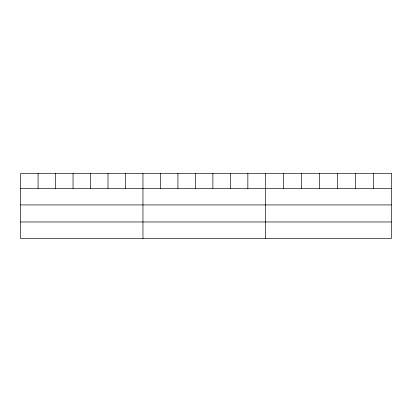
<?xml version="1.0" encoding="UTF-8"?>
<svg xmlns="http://www.w3.org/2000/svg" width="412" height="412" viewBox="0 0 412 412"><rect width="100%" height="100%" fill="white"/><g stroke="black" fill="none" stroke-linecap="round" stroke-linejoin="round"><path stroke-width="0.62" d="M20.6 188.372L391.4 188.372M20.6 204.924L391.4 204.924M20.6 221.975L391.4 221.975M373.39 173.473L373.39 188.372M355.381 173.473L355.381 188.372M337.371 173.473L337.371 188.372M319.357 173.473L319.357 188.372M301.347 173.473L301.347 188.372M283.338 173.473L283.338 188.372M265.328 173.473L265.328 238.527M247.849 173.473L247.849 188.372M230.365 173.473L230.365 188.372M212.886 173.473L212.886 188.372M195.406 173.473L195.406 188.372M177.927 173.473L177.927 188.372M160.443 173.473L160.443 188.372M142.964 173.473L142.964 238.527M125.485 173.473L125.485 188.372M108.001 173.473L108.001 188.372M90.522 173.473L90.522 188.372M73.042 173.473L73.042 188.372M55.563 173.473L55.563 188.372M38.079 173.473L38.079 188.372M391.4 173.473L20.6 173.473L20.6 238.527L391.4 238.527L391.4 173.473"/></g></svg>
